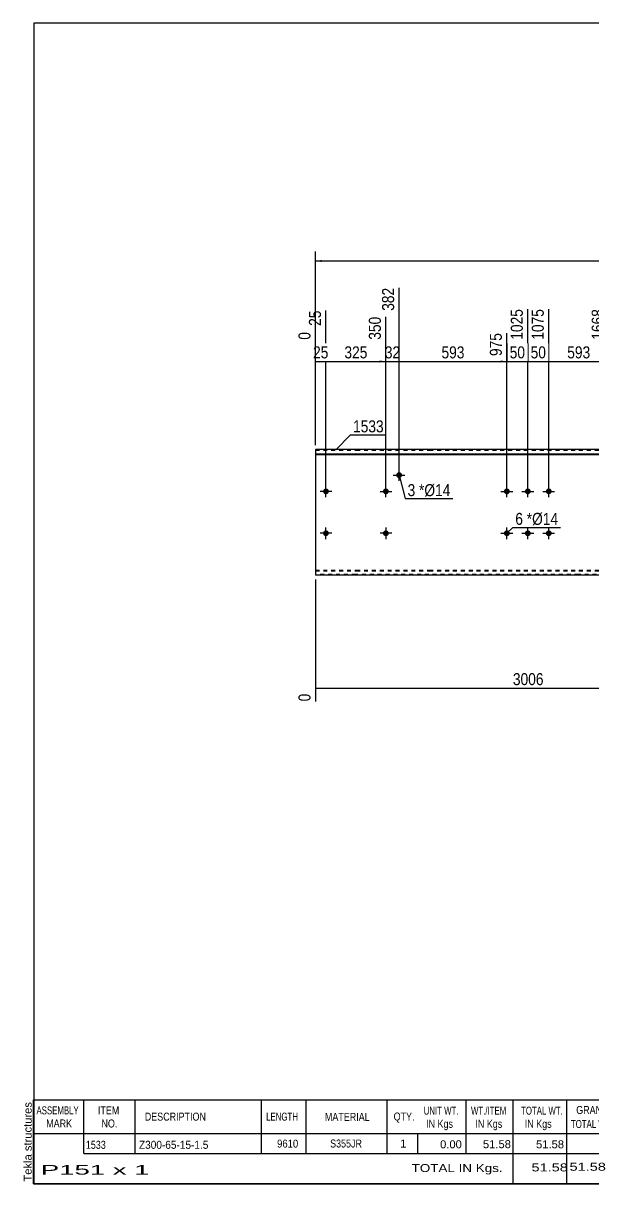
# Model space of a CAD drawing. Header units: millimetres. Extents: x -70 to 333, y -160 to 117.
# Drawn here: x -69.7 to 66.4, y -160.3 to 116.8 of the extents above; entities that cross this region are included whole.
import ezdxf

# ---------------------------------------------------------------- set-up
doc = ezdxf.new("R2010")
doc.units = ezdxf.units.MM
doc.linetypes.add('DXK_LINE_DOT1', pattern=[1.8814, 0.9407, -0.9407])
doc.styles.add('Arial', font='ARIAL.TTF', dxfattribs={"height": 0.2})
doc.styles.add('Arial Narrow', font='ARIALN.TTF', dxfattribs={"height": 0.2})

# ---------------------------------------------------------------- blocks, each defined once
blk = doc.blocks.new('Unknown-629091701-2067')
at = {"color": 5, "linetype": 'Continuous'}
for p, q in [((332.8, 116.75), (-67.2, 116.75)), ((-67.2, 116.75), (-67.2, -160.25)), ((332.8, -160.25), (332.8, 116.75)), ((-67.2, -160.25), (332.8, -160.25))]:
    blk.add_line(p, q, dxfattribs=at)
at = {"color": 174, "linetype": 'Continuous', "style": 'Arial'}
blk.add_text('Tekla structures', height=1.9102, rotation=90, dxfattribs=at).set_placement((-67.7, -159.75))
blk = doc.blocks.new('Bolt-629091701-1223 - 1203')
at = {"linetype": 'Continuous'}
for points in [[(44.95, 5, -1), (46.35, 5, -1)], [(49.95, 5, -1), (51.35, 5, -1)], [(54.95, 5, -1), (56.35, 5, -1)], [(44.95, -5, -1), (46.35, -5, -1)], [(49.95, -5, -1), (51.35, -5, -1)], [(54.95, -5, -1), (56.35, -5, -1)]]:
    blk.add_hatch(color=3, dxfattribs=at).paths.add_polyline_path(points)
at = {"color": 3, "linetype": 'Continuous'}
for p, q in [((45.65, 3.6), (45.65, 6.4)), ((50.65, 3.6), (50.65, 6.4)), ((55.65, 3.6), (55.65, 6.4)), ((44.25, 5), (47.05, 5)), ((49.25, 5), (52.05, 5)), ((54.25, 5), (57.05, 5)), ((44.25, -5), (47.05, -5)), ((45.65, -6.4), (45.65, -3.6)), ((49.25, -5), (52.05, -5)), ((50.65, -6.4), (50.65, -3.6)), ((54.25, -5), (57.05, -5)), ((55.65, -6.4), (55.65, -3.6))]:
    blk.add_line(p, q, dxfattribs=at)
blk = doc.blocks.new('Part-629091701-1218 - 1203')
at = {"color": 2, "linetype": 'Continuous'}
for p, q in [((9.6, 15), (0, 15)), ((0, 15), (0, -15)), ((0, 13.94), (9.6, 13.94)), ((27.05, 15), (9.7, 15)), ((9.7, 13.94), (27.05, 13.94)), ((62.75, 15), (27.15, 15)), ((27.15, 13.94), (62.75, 13.94)), ((80.2, 15), (62.85, 15)), ((62.85, 13.94), (80.2, 13.94)), ((94.49, 15), (80.3, 15)), ((80.3, 13.94), (94.49, 13.94)), ((118.39, 15), (94.59, 15)), ((94.59, 13.94), (118.39, 13.94)), ((142.29, 15), (118.49, 15)), ((118.49, 13.94), (142.29, 13.94)), ((155.79, 15), (142.39, 15)), ((142.39, 13.94), (155.79, 13.94)), ((179.69, 15), (155.89, 15)), ((155.89, 13.94), (179.69, 13.94)), ((203.59, 15), (179.79, 15)), ((179.79, 13.94), (203.59, 13.94)), ((227.49, 15), (203.69, 15)), ((203.69, 13.94), (227.49, 13.94)), ((251.78, 15), (227.59, 15)), ((227.59, 13.94), (251.78, 13.94)), ((257.88, 15), (251.88, 15)), ((251.88, 13.94), (257.88, 13.94)), ((257.88, -15), (257.88, 15)), ((0, 13.83), (9.6, 13.83)), ((9.7, 13.83), (27.05, 13.83)), ((27.15, 13.83), (62.75, 13.83)), ((62.85, 13.83), (80.2, 13.83)), ((80.3, 13.83), (94.49, 13.83)), ((94.59, 13.83), (118.39, 13.83)), ((118.49, 13.83), (142.29, 13.83)), ((142.39, 13.83), (155.79, 13.83)), ((155.89, 13.83), (179.69, 13.83)), ((179.79, 13.83), (203.59, 13.83)), ((203.69, 13.83), (227.49, 13.83)), ((227.59, 13.83), (251.78, 13.83)), ((251.88, 13.83), (257.88, 13.83)), ((9.6, -15), (0, -15)), ((27.05, -15), (9.7, -15)), ((62.75, -15), (27.15, -15)), ((80.2, -15), (62.85, -15)), ((94.49, -15), (80.3, -15)), ((118.39, -15), (94.59, -15)), ((142.29, -15), (118.49, -15)), ((155.79, -15), (142.39, -15)), ((179.69, -15), (155.89, -15)), ((203.59, -15), (179.79, -15)), ((227.49, -15), (203.69, -15)), ((251.78, -15), (227.59, -15)), ((257.88, -15), (251.88, -15))]:
    blk.add_line(p, q, dxfattribs=at)
at = {"color": 7, "linetype": 'DXK_LINE_DOT1'}
for p, q in [((0, 14.85), (9.6, 14.85)), ((9.7, 14.85), (27.05, 14.85)), ((27.15, 14.85), (62.75, 14.85)), ((62.85, 14.85), (80.2, 14.85)), ((80.3, 14.85), (94.49, 14.85)), ((94.59, 14.85), (118.39, 14.85)), ((118.49, 14.85), (142.29, 14.85)), ((142.39, 14.85), (155.79, 14.85)), ((155.89, 14.85), (179.69, 14.85)), ((179.79, 14.85), (203.59, 14.85)), ((203.69, 14.85), (227.49, 14.85)), ((227.59, 14.85), (251.78, 14.85)), ((251.88, 14.85), (257.88, 14.85)), ((0, -13.83), (9.6, -13.83)), ((9.7, -13.83), (27.05, -13.83)), ((27.15, -13.83), (62.75, -13.83)), ((62.85, -13.83), (80.2, -13.83)), ((80.3, -13.83), (94.49, -13.83)), ((94.59, -13.83), (118.39, -13.83)), ((118.49, -13.83), (142.29, -13.83)), ((142.39, -13.83), (155.79, -13.83)), ((155.89, -13.83), (179.69, -13.83)), ((179.79, -13.83), (203.59, -13.83)), ((203.69, -13.83), (227.49, -13.83)), ((227.59, -13.83), (251.78, -13.83)), ((251.88, -13.83), (257.88, -13.83)), ((0, -13.94), (9.6, -13.94)), ((9.6, -14.85), (0, -14.85)), ((9.7, -13.94), (27.05, -13.94)), ((27.05, -14.85), (9.7, -14.85)), ((27.15, -13.94), (62.75, -13.94)), ((62.75, -14.85), (27.15, -14.85)), ((62.85, -13.94), (80.2, -13.94)), ((80.2, -14.85), (62.85, -14.85)), ((80.3, -13.94), (94.49, -13.94)), ((94.49, -14.85), (80.3, -14.85)), ((94.59, -13.94), (118.39, -13.94)), ((118.39, -14.85), (94.59, -14.85)), ((118.49, -13.94), (142.29, -13.94)), ((142.29, -14.85), (118.49, -14.85)), ((142.39, -13.94), (155.79, -13.94)), ((155.79, -14.85), (142.39, -14.85)), ((155.89, -13.94), (179.69, -13.94)), ((179.69, -14.85), (155.89, -14.85)), ((179.79, -13.94), (203.59, -13.94)), ((203.59, -14.85), (179.79, -14.85)), ((203.69, -13.94), (227.49, -13.94)), ((227.49, -14.85), (203.69, -14.85)), ((227.59, -13.94), (251.78, -13.94)), ((251.78, -14.85), (227.59, -14.85)), ((251.88, -13.94), (257.88, -13.94)), ((257.88, -14.85), (251.88, -14.85))]:
    blk.add_line(p, q, dxfattribs=at)
blk = doc.blocks.new('Bolt-629091701-1224 - 1203')
at = {"linetype": 'Continuous'}
blk.add_hatch(color=3, dxfattribs=at).paths.add_polyline_path([(19.25, 8.88, -1), (20.65, 8.88, -1)])
at = {"color": 3, "linetype": 'Continuous'}
for p, q in [((18.55, 8.88), (21.35, 8.88)), ((19.95, 7.48), (19.95, 10.28))]:
    blk.add_line(p, q, dxfattribs=at)
blk = doc.blocks.new('Bolt-629091701-1225 - 1203')
at = {"linetype": 'Continuous'}
blk.add_hatch(color=3, dxfattribs=at).paths.add_polyline_path([(16.09, 5, -1), (17.49, 5, -1)])
at = {"color": 3, "linetype": 'Continuous'}
for p, q in [((16.79, 3.6), (16.79, 6.4)), ((15.39, 5), (18.19, 5))]:
    blk.add_line(p, q, dxfattribs=at)
blk = doc.blocks.new('Bolt-629091701-1226 - 1203')
at = {"linetype": 'Continuous'}
blk.add_hatch(color=3, dxfattribs=at).paths.add_polyline_path([(17.49, -5, -1), (16.09, -5, -1)])
at = {"color": 3, "linetype": 'Continuous'}
for p, q in [((18.19, -5), (15.39, -5)), ((16.79, -3.6), (16.79, -6.4))]:
    blk.add_line(p, q, dxfattribs=at)
blk = doc.blocks.new('Bolt-629091701-1230 - 1203')
at = {"linetype": 'Continuous'}
for points in [[(1.8, 5, -1), (3.2, 5, -1)], [(86.69, 5, -1), (88.09, 5, -1)]]:
    blk.add_hatch(color=3, dxfattribs=at).paths.add_polyline_path(points)
at = {"color": 3, "linetype": 'Continuous'}
for p, q in [((2.5, 3.6), (2.5, 6.4)), ((87.39, 3.6), (87.39, 6.4)), ((3.9, 5), (1.1, 5)), ((88.79, 5), (85.99, 5))]:
    blk.add_line(p, q, dxfattribs=at)
blk = doc.blocks.new('Bolt-629091701-1231 - 1203')
at = {"linetype": 'Continuous'}
for points in [[(1.8, -5, -1), (3.2, -5, -1)], [(86.69, -5, -1), (88.09, -5, -1)]]:
    blk.add_hatch(color=3, dxfattribs=at).paths.add_polyline_path(points)
at = {"color": 3, "linetype": 'Continuous'}
for p, q in [((3.9, -5), (1.1, -5)), ((2.5, -6.4), (2.5, -3.6)), ((88.79, -5), (85.99, -5)), ((87.39, -6.4), (87.39, -3.6))]:
    blk.add_line(p, q, dxfattribs=at)
blk = doc.blocks.new('StraightDimension-629091701-1357 - 1203')
at = {"linetype": 'Continuous'}
blk.add_hatch(color=7, dxfattribs=at).paths.add_polyline_path([(68.44, 36.25), (69.94, 36), (68.44, 35.75)])
at = {"color": 7, "linetype": 'Continuous'}
for p, q in [((55.65, 6), (55.65, 48.51)), ((69.94, 9.88), (69.94, 48.51)), ((55.65, 36), (69.94, 36))]:
    blk.add_line(p, q, dxfattribs=at)
at = {"color": 0}
blk.add_wipeout([(66.14, 36.15), (66.14, 40.35), (59.45, 40.35), (59.45, 36.15)], dxfattribs=at)
at = {"color": 0, "linetype": 'Continuous'}
blk.add_wipeout([(69.34, 49.11), (65.14, 49.11), (65.14, 40.6), (69.34, 40.6)], dxfattribs=at)
at = {"color": 3, "linetype": 'Continuous', "style": 'Arial Narrow'}
blk.add_text('1668', height=2.863, rotation=90.0002, dxfattribs=at).set_placement((68.74, 41.2))
at = {"color": 3, "style": 'Arial Narrow'}
blk.add_text('593', height=2.863, dxfattribs=at).set_placement((60.05, 36.75))
blk = doc.blocks.new('StraightDimension-629091701-1361 - 1203')
at = {"linetype": 'Continuous'}
blk.add_hatch(color=7, dxfattribs=at).paths.add_polyline_path([(18.45, 36.25), (19.95, 36), (18.45, 35.75)])
at = {"color": 7, "linetype": 'Continuous'}
for p, q in [((19.95, 9.88), (19.95, 53.58)), ((16.79, 6), (16.79, 46.68)), ((16.79, 36), (19.95, 36))]:
    blk.add_line(p, q, dxfattribs=at)
at = {"color": 0, "linetype": 'Continuous'}
blk.add_wipeout([(19.35, 54.18), (15.15, 54.18), (15.15, 47.5), (19.35, 47.5)], dxfattribs=at)
at = {"color": 0}
blk.add_wipeout([(20.8, 36.15), (20.8, 40.35), (15.94, 40.35), (15.94, 36.15)], dxfattribs=at)
at = {"color": 3, "linetype": 'Continuous', "style": 'Arial Narrow'}
blk.add_text('382', height=2.863, rotation=90.0002, dxfattribs=at).set_placement((18.75, 48.1))
at = {"color": 3, "style": 'Arial Narrow'}
blk.add_text('32', height=2.863, dxfattribs=at).set_placement((16.54, 36.75))
blk = doc.blocks.new('StraightDimension-629091701-1299 - 1203')
at = {"linetype": 'Continuous'}
blk.add_hatch(color=7, dxfattribs=at).paths.add_polyline_path([(99.99, -41.75), (101.49, -42), (99.99, -42.25)])
at = {"color": 7, "linetype": 'Continuous'}
for p, q in [((101.49, -6), (101.49, -50.61)), ((0, -16), (0, -45.13)), ((0, -42), (101.49, -42))]:
    blk.add_line(p, q, dxfattribs=at)
at = {"color": 0}
blk.add_wipeout([(55, -41.85), (55, -37.65), (46.49, -37.65), (46.49, -41.85)], dxfattribs=at)
at = {"color": 0, "linetype": 'Continuous'}
for points in [[(-0.6, -42.7), (-4.8, -42.7), (-4.8, -45.73), (-0.6, -45.73)], [(100.89, -42.7), (96.69, -42.7), (96.69, -51.21), (100.89, -51.21)]]:
    blk.add_wipeout(points, dxfattribs=at)
at = {"color": 3, "style": 'Arial Narrow'}
blk.add_text('3006', height=2.863, dxfattribs=at).set_placement((47.09, -41.25))
at = {"color": 3, "linetype": 'Continuous', "style": 'Arial Narrow'}
for s, height, p in [('0', 2.86, (-1.2, -45.13)), ('3006', 2.863, (100.29, -50.61))]:
    blk.add_text(s, height=height, rotation=90.0002, dxfattribs=at).set_placement(p)
blk = doc.blocks.new('StraightDimension-629091701-1358 - 1203')
at = {"linetype": 'Continuous'}
blk.add_hatch(color=7, dxfattribs=at).paths.add_polyline_path([(54.15, 36.25), (55.65, 36), (54.15, 35.75)])
at = {"color": 7, "linetype": 'Continuous'}
for p, q in [((50.65, 6), (50.65, 48.51)), ((55.65, 6), (55.65, 48.51)), ((50.65, 36), (55.65, 36))]:
    blk.add_line(p, q, dxfattribs=at)
at = {"color": 0}
blk.add_wipeout([(55.58, 36.15), (55.58, 40.35), (50.72, 40.35), (50.72, 36.15)], dxfattribs=at)
at = {"color": 0, "linetype": 'Continuous'}
blk.add_wipeout([(55.05, 49.11), (50.85, 49.11), (50.85, 40.6), (55.05, 40.6)], dxfattribs=at)
at = {"color": 3, "linetype": 'Continuous', "style": 'Arial Narrow'}
blk.add_text('1075', height=2.863, rotation=90.0002, dxfattribs=at).set_placement((54.45, 41.2))
at = {"color": 3, "style": 'Arial Narrow'}
blk.add_text('50', height=2.863, dxfattribs=at).set_placement((51.32, 36.75))
blk = doc.blocks.new('StraightDimension-629091701-1359 - 1203')
at = {"linetype": 'Continuous'}
blk.add_hatch(color=7, dxfattribs=at).paths.add_polyline_path([(49.15, 36.25), (50.65, 36), (49.15, 35.75)])
at = {"color": 7, "linetype": 'Continuous'}
for p, q in [((50.65, 6), (50.65, 48.51)), ((45.65, 6), (45.65, 42.78)), ((45.65, 36), (50.65, 36))]:
    blk.add_line(p, q, dxfattribs=at)
at = {"color": 0}
blk.add_wipeout([(50.58, 36.15), (50.58, 40.35), (45.72, 40.35), (45.72, 36.15)], dxfattribs=at)
at = {"color": 0, "linetype": 'Continuous'}
blk.add_wipeout([(50.05, 49.11), (45.85, 49.11), (45.85, 40.6), (50.05, 40.6)], dxfattribs=at)
at = {"color": 3, "linetype": 'Continuous', "style": 'Arial Narrow'}
blk.add_text('1025', height=2.863, rotation=90.0002, dxfattribs=at).set_placement((49.45, 41.2))
at = {"color": 3, "style": 'Arial Narrow'}
blk.add_text('50', height=2.863, dxfattribs=at).set_placement((46.32, 36.75))
blk = doc.blocks.new('StraightDimension-629091701-1360 - 1203')
at = {"linetype": 'Continuous'}
blk.add_hatch(color=7, dxfattribs=at).paths.add_polyline_path([(44.15, 36.25), (45.65, 36), (44.15, 35.75)])
at = {"color": 7, "linetype": 'Continuous'}
for p, q in [((19.95, 9.88), (19.95, 53.58)), ((45.65, 6), (45.65, 42.78)), ((19.95, 36), (45.65, 36))]:
    blk.add_line(p, q, dxfattribs=at)
at = {"color": 0, "linetype": 'Continuous'}
blk.add_wipeout([(45.05, 43.38), (40.85, 43.38), (40.85, 36.7), (45.05, 36.7)], dxfattribs=at)
at = {"color": 0}
blk.add_wipeout([(36.14, 36.15), (36.14, 40.35), (29.46, 40.35), (29.46, 36.15)], dxfattribs=at)
at = {"color": 3, "linetype": 'Continuous', "style": 'Arial Narrow'}
blk.add_text('975', height=2.863, rotation=90.0002, dxfattribs=at).set_placement((44.45, 37.3))
at = {"color": 3, "style": 'Arial Narrow'}
blk.add_text('593', height=2.863, dxfattribs=at).set_placement((30.06, 36.75))
blk = doc.blocks.new('StraightDimension-629091701-1362 - 1203')
at = {"linetype": 'Continuous'}
blk.add_hatch(color=7, dxfattribs=at).paths.add_polyline_path([(15.29, 36.25), (16.79, 36), (15.29, 35.75)])
at = {"color": 7, "linetype": 'Continuous'}
for p, q in [((2.5, 6), (2.5, 48.16)), ((16.79, 6), (16.79, 46.68)), ((2.5, 36), (16.79, 36))]:
    blk.add_line(p, q, dxfattribs=at)
at = {"color": 0}
blk.add_wipeout([(12.99, 36.15), (12.99, 40.35), (6.3, 40.35), (6.3, 36.15)], dxfattribs=at)
at = {"color": 0, "linetype": 'Continuous'}
blk.add_wipeout([(16.19, 47.28), (11.99, 47.28), (11.99, 40.6), (16.19, 40.6)], dxfattribs=at)
at = {"color": 3, "linetype": 'Continuous', "style": 'Arial Narrow'}
blk.add_text('350', height=2.863, rotation=90.0002, dxfattribs=at).set_placement((15.59, 41.2))
at = {"color": 3, "style": 'Arial Narrow'}
blk.add_text('325', height=2.863, dxfattribs=at).set_placement((6.9, 36.75))
blk = doc.blocks.new('StraightDimension-629091701-1363 - 1203')
at = {"linetype": 'Continuous'}
blk.add_hatch(color=7, dxfattribs=at).paths.add_polyline_path([(1, 36.25), (2.5, 36), (1, 35.75)])
at = {"color": 7, "linetype": 'Continuous'}
for p, q in [((2.5, 6), (2.5, 48.16)), ((0, 16), (0, 43.03)), ((0, 36), (2.5, 36))]:
    blk.add_line(p, q, dxfattribs=at)
at = {"color": 0, "linetype": 'Continuous'}
blk.add_wipeout([(1.9, 48.76), (-2.3, 48.76), (-2.3, 43.9), (1.9, 43.9)], dxfattribs=at)
at = {"color": 0}
blk.add_wipeout([(3.68, 36.15), (3.68, 40.35), (-1.18, 40.35), (-1.18, 36.15)], dxfattribs=at)
at = {"color": 0, "linetype": 'Continuous'}
blk.add_wipeout([(-0.6, 43.63), (-4.8, 43.63), (-4.8, 40.6), (-0.6, 40.6)], dxfattribs=at)
at = {"color": 3, "linetype": 'Continuous', "style": 'Arial Narrow'}
for s, height, p in [('25', 2.863, (1.3, 44.5)), ('0', 2.86, (-1.2, 41.2))]:
    blk.add_text(s, height=height, rotation=90.0002, dxfattribs=at).set_placement(p)
at = {"color": 3, "style": 'Arial Narrow'}
blk.add_text('25', height=2.863, dxfattribs=at).set_placement((-0.58, 36.75))
blk = doc.blocks.new('StraightDimension-629091701-1446 - 1203')
at = {"linetype": 'Continuous'}
for points in [[(1.5, 59.75), (0, 60), (1.5, 60.25)], [(256.38, 60.25), (257.88, 60), (256.38, 59.75)]]:
    blk.add_hatch(color=7, dxfattribs=at).paths.add_polyline_path(points)
at = {"color": 7, "linetype": 'Continuous'}
for p, q in [((0, 16), (0, 62.25)), ((257.88, 16), (257.88, 62.25)), ((0, 60), (257.88, 60))]:
    blk.add_line(p, q, dxfattribs=at)
at = {"color": 0}
blk.add_wipeout([(133.2, 60.15), (133.2, 64.35), (124.69, 64.35), (124.69, 60.15)], dxfattribs=at)
at = {"color": 3, "style": 'Arial Narrow'}
blk.add_text('9610', height=2.863, dxfattribs=at).set_placement((125.29, 60.75))
blk = doc.blocks.new('CBS_BOM-629091701-2145')
at = {"color": 7, "linetype": 'Continuous'}
for p, q in [((-67.23, -148.28), (-67.23, -140.28)), ((-67.23, -140.28), (87.69, -140.28)), ((-55.23, -148.28), (-55.23, -140.28)), ((-43.04, -148.28), (-43.04, -140.28)), ((-12.88, -148.28), (-12.88, -140.28)), ((-2.2, -148.28), (-2.2, -140.28)), ((17.12, -148.28), (17.12, -140.28)), ((35.92, -148.28), (35.92, -140.28)), ((47.13, -148.28), (47.13, -140.28)), ((59.92, -148.28), (59.92, -140.28)), ((71.67, -148.28), (71.67, -140.28)), ((87.69, -140.29), (87.69, -148.27)), ((-67.23, -148.28), (87.69, -148.28)), ((-67.23, -153.08), (-67.23, -148.28)), ((-55.23, -153.08), (-55.23, -148.28)), ((-43.04, -153.08), (-43.04, -148.28)), ((-12.88, -153.08), (-12.88, -148.28)), ((-2.2, -153.08), (-2.2, -148.28)), ((17.12, -153.08), (17.12, -148.28)), ((24.38, -153.08), (24.38, -148.28)), ((35.92, -153.08), (35.92, -148.28)), ((47.13, -153.08), (47.13, -148.28)), ((59.92, -153.08), (59.92, -148.28)), ((71.69, -153.08), (71.69, -148.28)), ((87.69, -148.28), (87.69, -153.08)), ((-67.23, -160.28), (-67.23, -153.1)), ((-55.23, -153.08), (87.69, -153.08)), ((47.13, -160.28), (47.13, -153.1)), ((59.92, -160.28), (59.92, -153.1)), ((71.73, -160.28), (71.73, -153.1)), ((87.69, -153.08), (87.69, -160.28)), ((-67.23, -160.28), (87.69, -160.28))]:
    blk.add_line(p, q, dxfattribs=at)
at = {"color": 3, "linetype": 'Continuous', "style": 'Arial'}
for s, height, width, p in [('ASSEMBLY', 1.91, 0.7, (-66.55, -143.71)), ('ITEM', 1.91, 0.8, (-51.9, -143.71)), ('DESCRIPTION', 1.9102, 0.8, (-40.72, -145.21)), ('LENGTH', 1.91, 0.7, (-11.77, -145.21)), ('MATERIAL', 1.91, 0.8, (2.25, -145.26)), ('QTY.', 1.91, 0.8, (18.64, -145.18)), ('UNIT WT.', 1.91, 0.7, (25.81, -143.78)), ('WT./ITEM', 1.91, 0.7, (37.1, -143.78)), ('TOTAL WT.', 1.91, 0.7, (49.04, -143.78)), ('GRAND', 1.91, 0.8, (62.19, -143.62)), ('ITEM TYPE', 1.91, 0.7, (75.83, -143.7)), ('MARK', 1.91, 0.8, (-64.23, -146.84)), ('NO.', 1.91, 0.8, (-51.05, -146.84)), ('IN Kgs', 1.91, 0.8, (26.39, -146.92)), ('IN Kgs', 1.91, 0.8, (38.14, -146.92)), ('IN Kgs', 1.91, 0.8, (49.93, -146.92)), ('TOTAL WT.', 1.91, 0.7, (60.93, -146.96))]:
    blk.add_text(s, height=height, dxfattribs=dict(at, width=width)).set_placement(p)
at = {"color": 7, "linetype": 'Continuous', "style": 'Arial'}
for s, height, width, p in [('1533', 1.91, 0.8, (-54.77, -151.93)), ('Z300-65-15-1.5', 1.9102, 0.9, (-42.1, -151.93)), ('9610', 1.91, 0.85, (-9.16, -151.65)), ('S355JR', 1.91, 0.8, (3.49, -151.62))]:
    blk.add_text(s, height=height, dxfattribs=dict(at, width=width)).set_placement(p)
for s, p in [('1', (20.21, -151.62)), ('0.00', (29.72, -151.81)), ('51.58', (39.94, -151.78)), ('51.58', (52.61, -151.81))]:
    blk.add_text(s, height=1.91, dxfattribs=at).set_placement(p)
at = {"color": 6, "linetype": 'Continuous', "style": 'Arial'}
for s, height, width, p in [('P151 x 1', 2.292, 2.05, (-65.51, -158.09)), ('TOTAL IN Kgs.', 1.9102, 1.2, (22.93, -157.48)), ('51.58', 1.91, 1.3, (51.52, -157.33)), ('51.58', 1.91, 1.3, (60.59, -157.17))]:
    blk.add_text(s, height=height, dxfattribs=dict(at, width=width)).set_placement(p)
blk.add_text('LIGHT_STEEL', height=1.4135, dxfattribs=at).set_placement((72.94, -156.83))
blk = doc.blocks.new('Mark-629091701-1486 - 1203')
at = {"color": 0}
blk.add_wipeout([(49.49, -2.99), (49.49, 0.01), (47.66, 0.01), (47.66, -2.99)], dxfattribs=at)
blk.add_wipeout([(49.49, -2.99), (49.49, 0.01), (47.66, 0.01), (47.66, -2.99)], dxfattribs=at)
at = {"color": 7, "linetype": 'Continuous'}
blk.add_line((45.65, -5), (47.06, -3.59), dxfattribs=at)
at = {"color": 0}
blk.add_wipeout([(51.67, -2.99), (51.67, 0.01), (50.39, 0.01), (50.39, -2.99)], dxfattribs=at)
blk.add_wipeout([(51.67, -2.99), (51.67, 0.01), (50.39, 0.01), (50.39, -2.99)], dxfattribs=at)
at = {"color": 3, "style": 'Arial Narrow'}
blk.add_text('6', height=2.86, dxfattribs=at).set_placement((47.66, -2.99))
at = {"color": 0}
blk.add_wipeout([(57.88, -2.99), (57.88, 0.01), (51.67, 0.01), (51.67, -2.99)], dxfattribs=at)
blk.add_wipeout([(57.88, -2.99), (57.88, 0.01), (51.67, 0.01), (51.67, -2.99)], dxfattribs=at)
at = {"color": 7, "linetype": 'Continuous'}
blk.add_line((47.06, -3.59), (58.48, -3.59), dxfattribs=at)
at = {"color": 3, "style": 'Arial Narrow'}
for s, height, p in [('*', 2.86, (50.39, -2.99)), ('Ø14', 2.863, (51.67, -2.99))]:
    blk.add_text(s, height=height, dxfattribs=at).set_placement(p)
blk = doc.blocks.new('Mark-629091701-1449 - 1203')
at = {"color": 0}
blk.add_wipeout([(16.27, 19.09), (16.27, 22.09), (8.96, 22.09), (8.96, 19.09)], dxfattribs=at)
blk.add_wipeout([(16.27, 19.09), (16.27, 22.09), (8.96, 22.09), (8.96, 19.09)], dxfattribs=at)
at = {"color": 7, "linetype": 'Continuous'}
for p, q in [((4.82, 14.95), (8.36, 18.49)), ((8.36, 18.49), (16.87, 18.49))]:
    blk.add_line(p, q, dxfattribs=at)
at = {"color": 3, "style": 'Arial Narrow'}
blk.add_text('1533', height=2.863, dxfattribs=at).set_placement((8.96, 19.09))
blk = doc.blocks.new('MarkSet-629091701-1461 - 1203')
at = {"color": 0}
blk.add_wipeout([(23.79, 3.86), (23.79, 6.86), (21.97, 6.86), (21.97, 3.86)], dxfattribs=at)
blk.add_wipeout([(23.79, 3.86), (23.79, 6.86), (21.97, 6.86), (21.97, 3.86)], dxfattribs=at)
at = {"color": 7, "linetype": 'Continuous'}
blk.add_line((19.95, 8.88), (21.37, 3.26), dxfattribs=at)
at = {"color": 0}
blk.add_wipeout([(25.97, 3.86), (25.97, 6.86), (24.69, 6.86), (24.69, 3.86)], dxfattribs=at)
blk.add_wipeout([(25.97, 3.86), (25.97, 6.86), (24.69, 6.86), (24.69, 3.86)], dxfattribs=at)
at = {"color": 3, "style": 'Arial Narrow'}
blk.add_text('3', height=2.86, dxfattribs=at).set_placement((21.97, 3.86))
at = {"color": 0}
blk.add_wipeout([(32.18, 3.86), (32.18, 6.86), (25.97, 6.86), (25.97, 3.86)], dxfattribs=at)
blk.add_wipeout([(32.18, 3.86), (32.18, 6.86), (25.97, 6.86), (25.97, 3.86)], dxfattribs=at)
at = {"color": 7, "linetype": 'Continuous'}
blk.add_line((21.37, 3.26), (32.78, 3.26), dxfattribs=at)
at = {"color": 3, "style": 'Arial Narrow'}
for s, height, p in [('*', 2.86, (24.69, 3.86)), ('Ø14', 2.863, (25.97, 3.86))]:
    blk.add_text(s, height=height, dxfattribs=at).set_placement(p)

msp = doc.modelspace()

# ---------------------------------------------------------------- block references
for name in ['Unknown-629091701-2067', 'Part-629091701-1218 - 1203', 'Bolt-629091701-1224 - 1203', 'Bolt-629091701-1230 - 1203', 'Bolt-629091701-1225 - 1203', 'Bolt-629091701-1223 - 1203', 'Bolt-629091701-1231 - 1203', 'Bolt-629091701-1226 - 1203', 'CBS_BOM-629091701-2145']:
    msp.add_blockref(name, (0, 0))

# ---------------------------------------------------------------- next in the draw order: block references
for name in ['StraightDimension-629091701-1361 - 1203', 'StraightDimension-629091701-1357 - 1203', 'StraightDimension-629091701-1299 - 1203']:
    msp.add_blockref(name, (0, 0))

# ---------------------------------------------------------------- next in the draw order: block references
for name in ['StraightDimension-629091701-1362 - 1203', 'StraightDimension-629091701-1358 - 1203', 'Mark-629091701-1486 - 1203']:
    msp.add_blockref(name, (0, 0))

# ---------------------------------------------------------------- next in the draw order: block references
for name in ['StraightDimension-629091701-1363 - 1203', 'StraightDimension-629091701-1359 - 1203']:
    msp.add_blockref(name, (0, 0))

# ---------------------------------------------------------------- next in the draw order: block references
msp.add_blockref('StraightDimension-629091701-1360 - 1203', (0, 0))

# ---------------------------------------------------------------- next in the draw order: block references
for name in ['StraightDimension-629091701-1446 - 1203', 'MarkSet-629091701-1461 - 1203']:
    msp.add_blockref(name, (0, 0))

# ---------------------------------------------------------------- next in the draw order: block references
msp.add_blockref('Mark-629091701-1449 - 1203', (0, 0))

doc.saveas('drawing.dxf')
